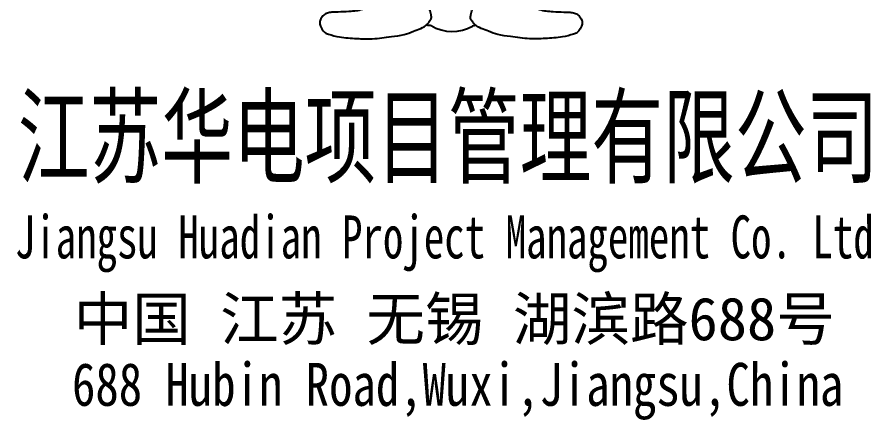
# Model space of a CAD drawing. Extents: x -2331248 to -1198620, y -977263 to -545844.
# Drawn here: x -2327016 to -2322435, y -712889 to -710726 of the extents above; entities that cross this region are included whole.
import ezdxf
from ezdxf.enums import TextEntityAlignment as Align

# ---------------------------------------------------------------- set-up
doc = ezdxf.new("R2010")
doc.units = 0
doc.header["$LTSCALE"] = 1000
doc.header["$MEASUREMENT"] = 0
doc.layers.get('0').update_dxf_attribs({"linetype": 'CONTINUOUS'})
doc.styles.add('TKZ2', font='SIMHEI.TTF', dxfattribs={"height": 300})
doc.styles.add('黑体', font='SIMHEI.TTF', dxfattribs={"width": 1.4})

msp = doc.modelspace()

# ---------------------------------------------------------------- linework, layer by layer
msp.add_arc((-2324681.3, -710587.5), 215.9, 238.2909, 300.1892)
for points in [[(-2325156.9, -710683.6), (-2325158.1, -710684.2), (-2325176.3, -710689.6), (-2325195.8, -710693.2), (-2325242.8, -710696.9), (-2325285, -710698.8), (-2325323.8, -710699.8), (-2325350.8, -710702.5), (-2325373.2, -710714.2), (-2325384.8, -710733.3), (-2325395.1, -710753.7), (-2325388.8, -710773), (-2325379.6, -710791.9), (-2325367.6, -710810.8), (-2325332.4, -710822.1), (-2325276.5, -710836.7), (-2325196.8, -710841.2), (-2325103.5, -710845.3), (-2325019.2, -710830.3), (-2324943.7, -710824.6), (-2324892.9, -710803.2), (-2324850.6, -710788.1), (-2324817.8, -710771.9), (-2324803.5, -710749.3), (-2324790.8, -710733.4), (-2324795.9, -710710.8), (-2324802.7, -710675.2), (-2324838.9, -710633.6), (-2324879.4, -710576.7), (-2324932.9, -710516.4), (-2324994.8, -710463.9), (-2325042, -710411.6), (-2325085, -710376.6), (-2325118.4, -710355.8), (-2325148.6, -710347.5), (-2325169.1, -710358.8), (-2325178.3, -710376.3), (-2325184.9, -710396.2), (-2325169.8, -710424.3), (-2325146.5, -710458.6), (-2325118.8, -710500.5), (-2325094.4, -710537.2), (-2325076.6, -710567.8), (-2325071.6, -710596.2), (-2325071.5, -710619.9), (-2325076.7, -710639.8), (-2325090.2, -710657.4), (-2325110.4, -710674.2), (-2325134.6, -710680.9), (-2325150.9, -710681.6), (-2325156.1, -710683.3), (-2325157, -710683.6)], [(-2324219.6, -710683.6), (-2324218.3, -710684.2), (-2324200.2, -710689.6), (-2324180.7, -710693.2), (-2324133.6, -710696.9), (-2324091.5, -710698.8), (-2324052.6, -710699.8), (-2324025.6, -710702.5), (-2324003.2, -710714.2), (-2323991.6, -710733.3), (-2323981.3, -710753.7), (-2323987.7, -710773), (-2323996.8, -710791.9), (-2324008.9, -710810.8), (-2324044.1, -710822.1), (-2324099.9, -710836.7), (-2324179.6, -710841.2), (-2324273, -710845.3), (-2324357.2, -710830.3), (-2324432.7, -710824.6), (-2324483.6, -710803.2), (-2324525.9, -710788.1), (-2324558.7, -710771.9), (-2324572.9, -710749.3), (-2324585.7, -710733.4), (-2324580.5, -710710.8), (-2324573.8, -710675.2), (-2324537.6, -710633.6), (-2324497, -710576.7), (-2324443.5, -710516.4), (-2324381.7, -710463.9), (-2324334.5, -710411.6), (-2324291.5, -710376.6), (-2324258.1, -710355.8), (-2324227.8, -710347.5), (-2324207.3, -710358.8), (-2324198.1, -710376.3), (-2324191.6, -710396.2), (-2324206.6, -710424.3), (-2324230, -710458.6), (-2324257.6, -710500.5), (-2324282.1, -710537.2), (-2324299.8, -710567.8), (-2324304.8, -710596.2), (-2324304.9, -710619.9), (-2324299.8, -710639.8), (-2324286.2, -710657.4), (-2324266, -710674.2), (-2324241.8, -710680.9), (-2324225.6, -710681.6), (-2324220.4, -710683.3), (-2324219.4, -710683.6)]]:
    msp.add_open_spline(points, degree=3, knots=[13.077213, 13.077213, 13.077213, 13.077213, 13.120526, 13.560263, 14.011793, 14.691864, 15.094349, 15.38576, 15.650406, 15.951091, 16.170089, 16.426599, 16.623019, 16.932745, 17.173585, 17.897756, 18.998414, 19.984356, 21.206376, 22.026155, 22.651219, 23.14138, 23.642442, 23.881721, 24.094079, 24.321994, 24.651393, 25.387501, 26.19836, 27.15922, 28.228555, 29.073063, 29.655064, 30.184934, 30.476632, 30.707368, 30.947902, 31.171247, 31.411907, 32.016305, 32.678016, 33.180541, 33.586718, 33.920223, 34.188456, 34.423672, 34.634205, 34.965314, 35.339812, 35.497413, 35.533576, 35.533576, 35.533576, 35.533576])
for points in [[(-2324817.6, -710767.8), (-2324810, -710768.9), (-2324802.4, -710770), (-2324794.7, -710771.1)], [(-2324554.5, -710771.5), (-2324560.6, -710772.4), (-2324566.6, -710773.2), (-2324572.7, -710774.1)]]:
    msp.add_open_spline(points, degree=3)

# ---------------------------------------------------------------- texts
for s, height, style, width, p in [('江苏华电项目管理有限公司', 414.72, '黑体', 0.68, (-2324704.2, -711574.9)), ('Jiangsu Huadian Project Management Co. Ltd', 230.4, 'TKZ2', 0.7, (-2324724.2, -712021.3))]:
    msp.add_text(s, height=height, dxfattribs=dict(style=style, width=width)).set_placement(p, align=Align.CENTER)
at = {"style": 'TKZ2'}
msp.add_text('中国 江苏 无锡 湖滨路688号', height=230.4, dxfattribs=at).set_placement((-2324670.8, -712341.1), align=Align.MIDDLE)
at = {"style": 'TKZ2', "width": 0.8}
msp.add_text('688 Hubin Road,Wuxi,Jiangsu,China', height=230.4, dxfattribs=at).set_placement((-2324652.3, -712728.9), align=Align.MIDDLE)

doc.saveas('drawing.dxf')
